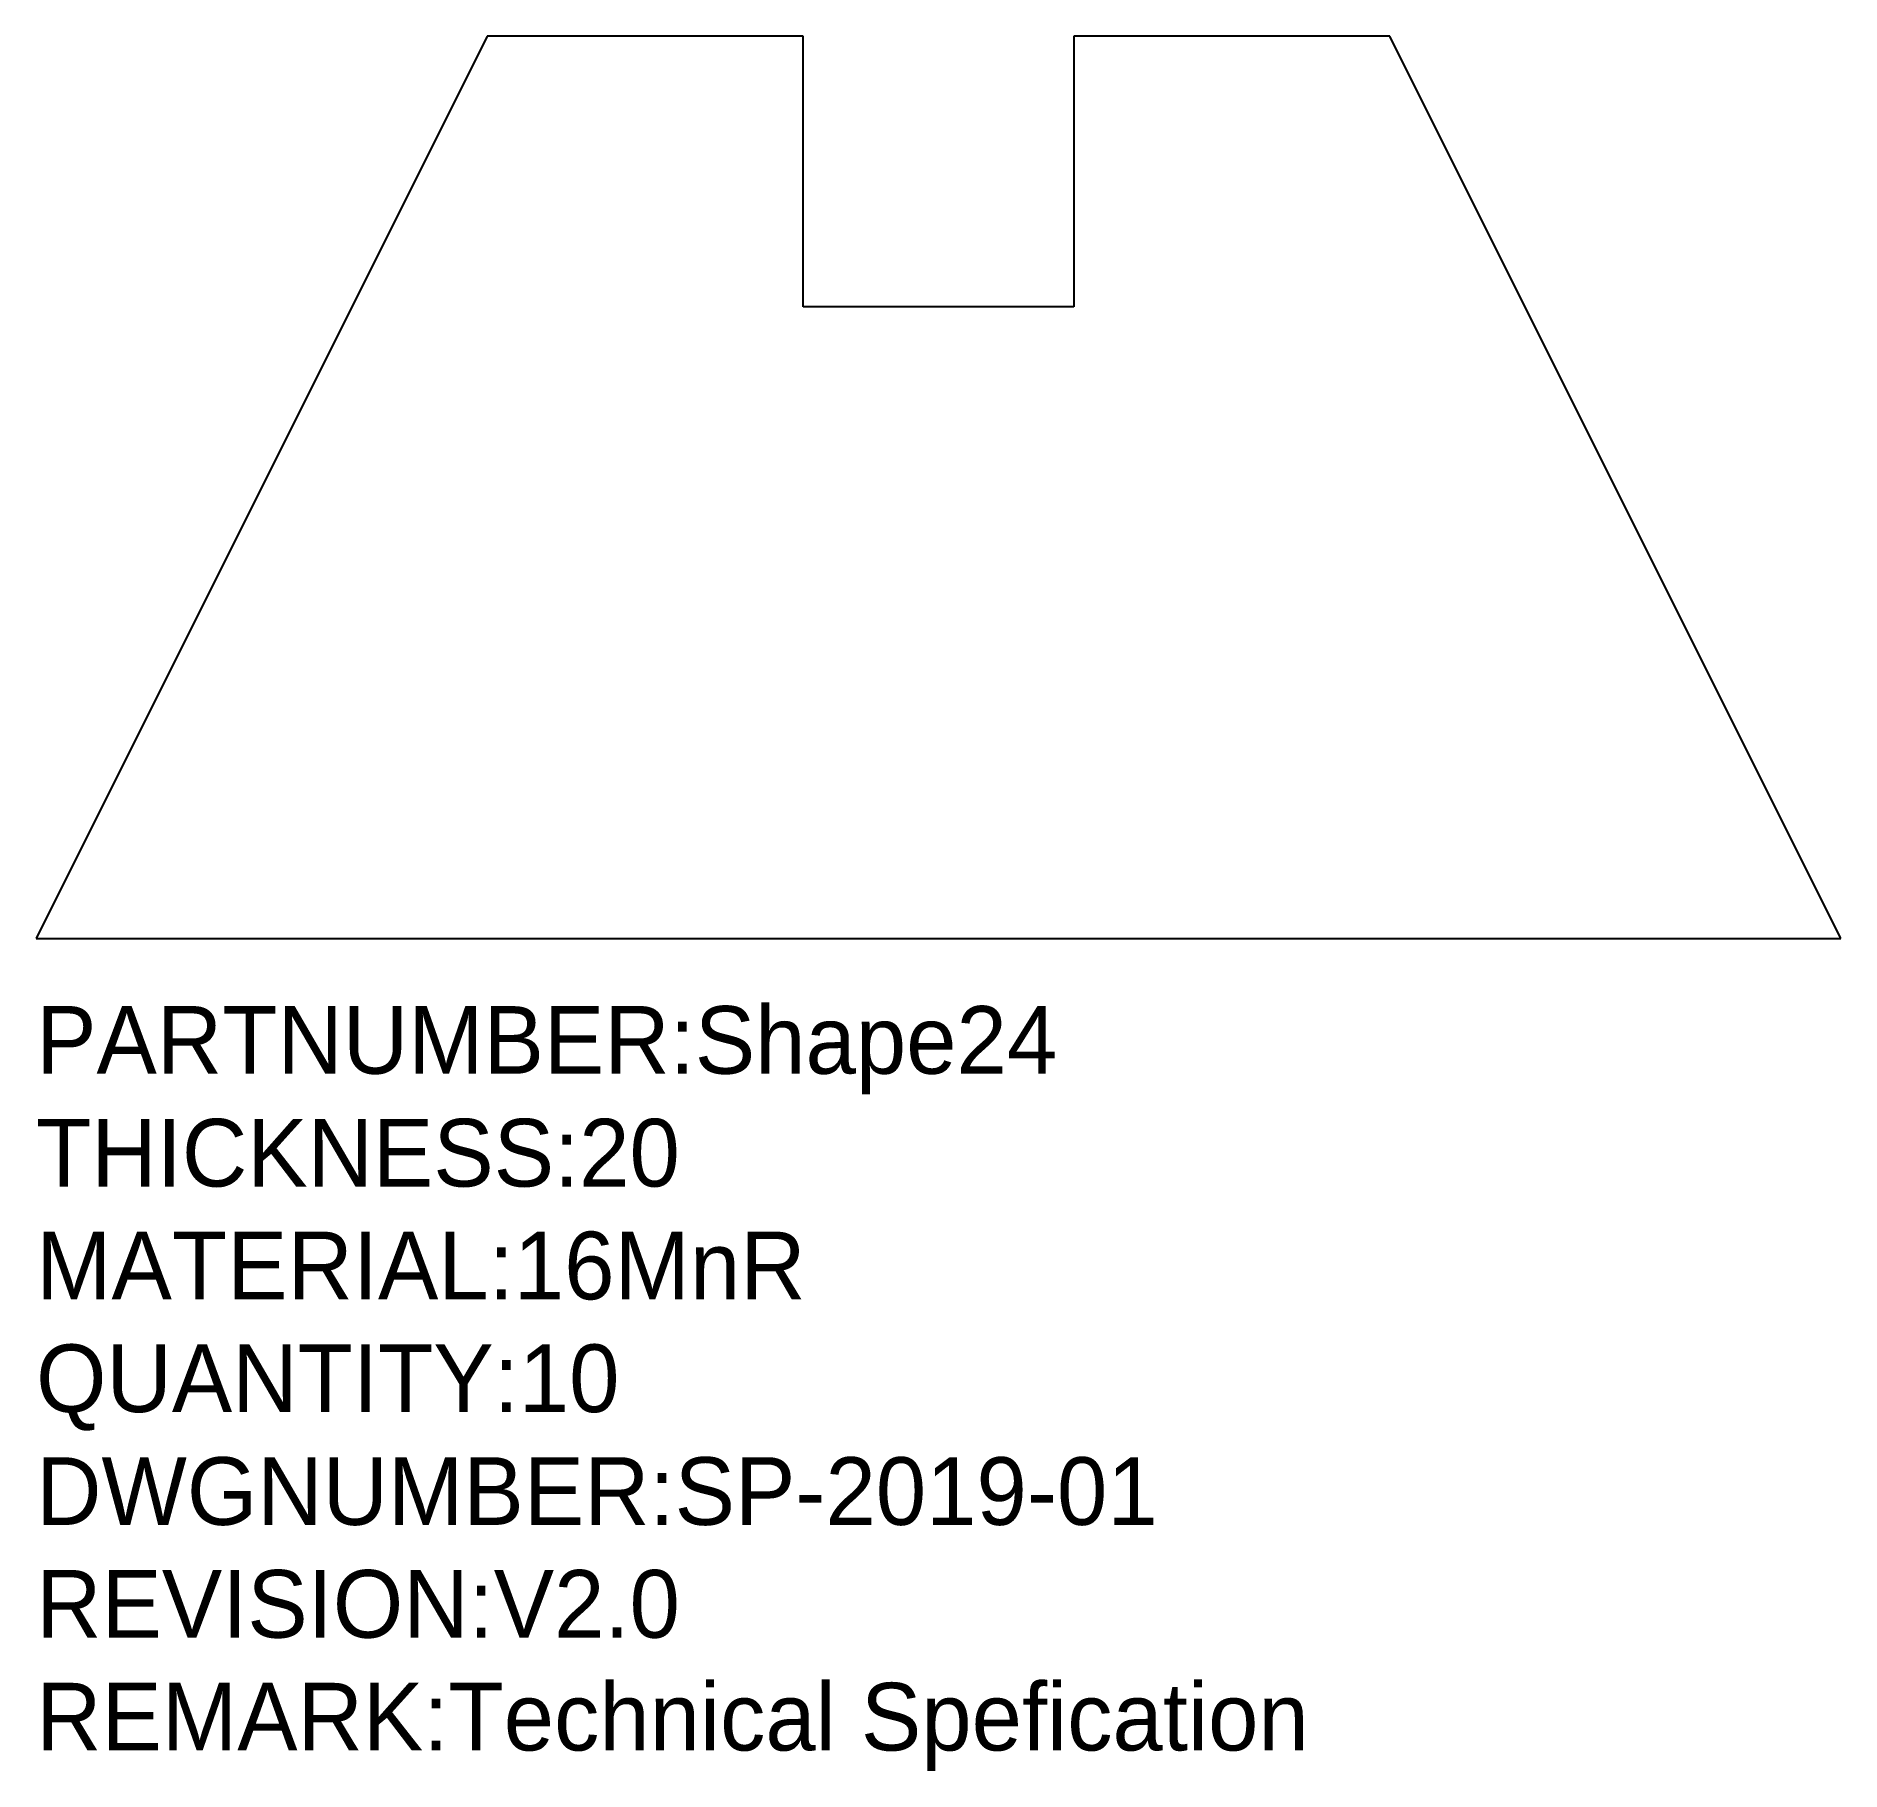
# Model space of a CAD drawing. Extents: x 0 to 200, y -92 to 100.
import ezdxf

# ---------------------------------------------------------------- set-up
doc = ezdxf.new("R2010")
doc.units = 0

msp = doc.modelspace()

# ---------------------------------------------------------------- linework, layer by layer
for p, q in [((50, 100), (0, 0)), ((85, 100), (50, 100)), ((85, 70), (85, 100)), ((150, 100), (115, 100)), ((115, 100), (115, 70)), ((200, 0), (150, 100)), ((115, 70), (85, 70)), ((0, 0), (200, 0))]:
    msp.add_line(p, q)

# ---------------------------------------------------------------- texts
for s, p in [('PARTNUMBER:Shape24', (0, -15)), ('THICKNESS:20', (0, -27.5)), ('MATERIAL:16MnR', (0, -40)), ('QUANTITY:10', (0, -52.5)), ('DWGNUMBER:SP-2019-01', (0, -65)), ('REVISION:V2.0', (0, -77.5)), ('REMARK:Technical Spefication', (0, -90))]:
    msp.add_text(s, height=7.5).set_placement(p)

doc.saveas('drawing.dxf')
